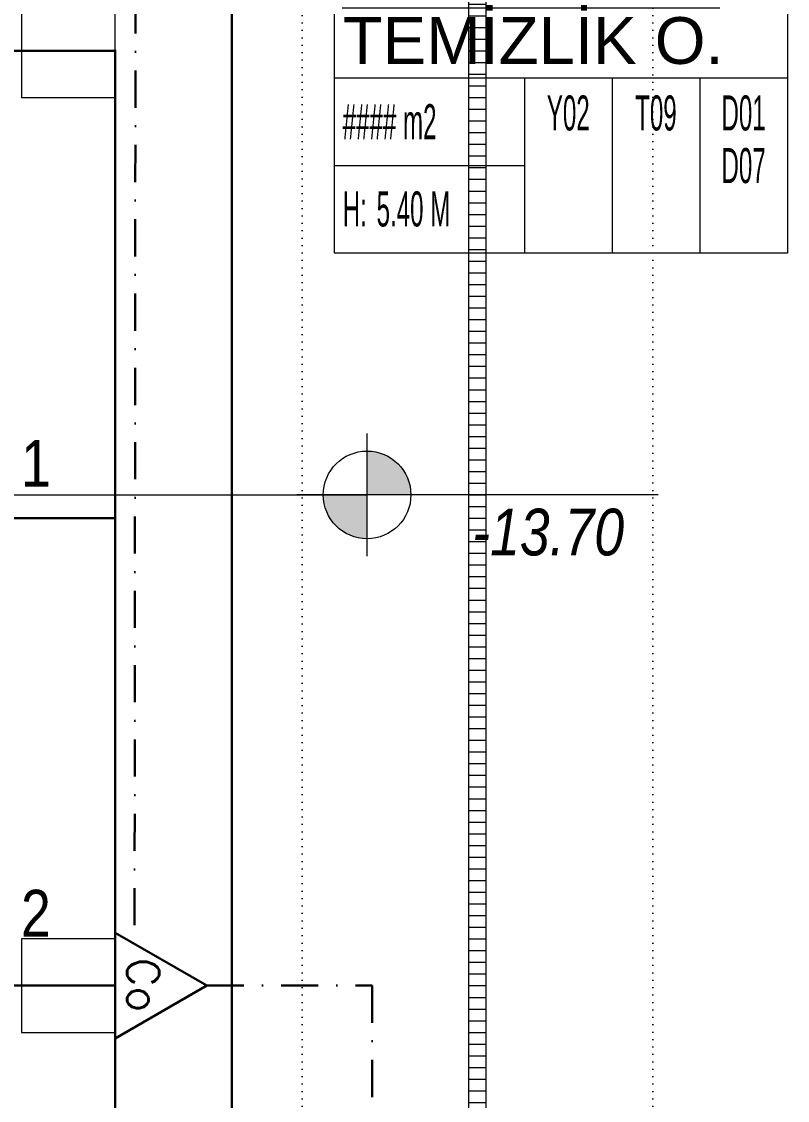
# Model space of a CAD drawing. Header units: metres. Extents: x -19121 to 152404, y -12107 to 29421.
# Drawn here: x 1560 to 2215, y 1542 to 2465 of the extents above; entities that cross this region are included whole.
import ezdxf
from ezdxf.enums import TextEntityAlignment as Align

# ---------------------------------------------------------------- set-up
doc = ezdxf.new("R2010")
doc.units = ezdxf.units.M
doc.header["$LTSCALE"] = 50
doc.header["$MEASUREMENT"] = 0
for name, pattern in [('DASHDOT', [25.4, 12.7, -6.35, 0, -6.35]), ('DOT2', [0.125, 0, -0.125]), ('HIDDEN', [0.375, 0.25, -0.125])]:
    doc.linetypes.add(name, pattern=pattern)
doc.layers.get('0').update_dxf_attribs({"color": 9, "lineweight": 9})
for name, color, linetype, lineweight in [('01', 9, 'Continuous', 9), ('06D', 9, 'Continuous', 9), ('21', 9, 'Continuous', 9), ('21_mahal200', 9, 'Continuous', 9), ('E-KABLO', 7, 'Continuous', 30), ('E-KARBONMONOKSİT DEDEKTÖRÜ', 7, 'Continuous', 30)]:
    doc.layers.add(name, color=color, linetype=linetype, lineweight=lineweight)
doc.styles.add('Arial', font='arial.ttf', dxfattribs={"height": 2.5})
doc.styles.add('E-YAZI', font='txttw.shx', dxfattribs={"height": 200})
doc.styles.add('MuuM_TEXT-ITALIC', font='ARIALNI.TTF')
doc.styles.add('MuuM_TEXT-STANDART', font='ARIALN.TTF')
doc.dimstyles.new('MuuM_DIM200', dxfattribs={"dimscale": 20, "dimtxt": 2, "dimasz": 1, "dimexe": 1, "dimexo": 1, "dimgap": 1, "dimtad": 1, "dimdec": 1, "dimrnd": 0.5, "dimdsep": 46, "dimtxsty": 'MuuM_TEXT-STANDART', "dimblk": 'ARCHTICK', "dimcen": 0, "dimdle": 0.15, "dimclrd": 256, "dimclre": 256, "dimclrt": 256, "dimadec": 0, "dimazin": 0, "dimtfac": 5, "dimtdec": 1, "dimtix": 1, "dimtmove": 2, "dimatfit": 3, "dimldrblk": 'DOT', "dimfxl": 3, "dimfxlon": 1, "dimtolj": 1, "dimlwd": -1, "dimlwe": -1, "dimarcsym": 0})

# ---------------------------------------------------------------- blocks, each defined once
blk = doc.blocks.new('100_KARBONMONOKSİT DEDEKTÖRÜ 085')
at = {"layer": 'E-KARBONMONOKSİT DEDEKTÖRÜ', "color": 4}
blk.add_lwpolyline([(2.264, 0), (0, 3.922), (-2.264, 0)], close=True, dxfattribs=at)
at = {"layer": 'E-KARBONMONOKSİT DEDEKTÖRÜ', "color": 3, "style": 'E-YAZI'}
blk.add_text('Co', height=1.36, dxfattribs=at).set_placement((-0.022, 1.201), align=Align.MIDDLE)
blk = doc.blocks.new('p-kolon_80x80')
blk.add_lwpolyline([(-40, -40), (40, -40), (40, 40), (-40, 40)], close=True)
blk = doc.blocks.new('2.bod.sitatik')
at = {"layer": '01'}
for p in [(1600, -6190), (1600, -6990)]:
    blk.add_blockref('p-kolon_80x80', p, dxfattribs=at)
blk = doc.blocks.new('p-işyeri')
at = {"color": 0, "const_width": 2}
blk.add_lwpolyline([(200, 0), (200, 700), (-200, 700), (-200, 0)], close=True, dxfattribs=at)
blk = doc.blocks.new('p-ızgara')
at = {"layer": '06D'}
h = blk.add_hatch(dxfattribs=at)
h.set_pattern_fill('_USER', color=252, scale=10, angle=180, style=0, pattern_type=0)
h.set_pattern_definition([(180, (-7e-12, -8630), (-1e-15, -10), [])])
h.paths.add_polyline_path([(1942.5, -4975), (1942.5, -8278.51), (1957.5, -8278.51), (1957.5, -4975)])
blk.add_lwpolyline([(1942.5, -4975), (1942.5, -8278.51), (1957.5, -8278.51), (1957.5, -4975)], close=True, dxfattribs=at)
blk = doc.blocks.new('0_elevationtarget-p-bk')
h = blk.add_hatch(color=250)
h.paths.add_polyline_path([(1.875, 0, 0.414214), (0, 1.875), (0, 0)])
h.paths.add_polyline_path([(0, 0), (-1.875, 0, 0.414214), (0, -1.875)])
blk.add_line((0, -2.625), (0, 2.625))
blk.add_lwpolyline([(12.453, 0), (-3, 0)])
blk.add_circle((0, 0), 1.875)
at = {"style": 'Arial'}
blk.add_attdef('BITMISKOT', text='', height=2, dxfattribs=at).set_placement((4.5, 0), align=Align.BOTTOM_LEFT)
at = {"style": 'MuuM_TEXT-ITALIC'}
blk.add_attdef('FINISHINGFLOORLEVEL', text='', height=2, dxfattribs=at).set_placement((4.5, -0.592), align=Align.TOP_LEFT)
blk = doc.blocks.new('_ArchTick')
at = {"color": 0, "linetype": 'ByBlock', "const_width": 0.15}
blk.add_lwpolyline([(-0.5, -0.5), (0.5, 0.5)], dxfattribs=at)
blk = doc.blocks.new('_Dot')
at = {"color": 0, "linetype": 'ByBlock', "lineweight": -2}
blk.add_line((-0.5, 0), (-1, 0), dxfattribs=at)
at = {"color": 0, "linetype": 'ByBlock', "const_width": 0.5}
blk.add_lwpolyline([(-0.25, 0, 1), (0.25, 0, 1)], format="xyb", close=True, dxfattribs=at)
blk = doc.blocks.new('0_roomno2')
blk.add_lwpolyline([(19.375, -10.5), (0, -10.5), (0, 0), (19.375, 0)], close=True)
for points in [[(0, -3), (19.375, -3)], [(8.125, -3), (8.125, -10.5)], [(11.875, -3), (11.875, -10.5)], [(15.625, -3), (15.625, -10.5)], [(0, -6.75), (8.125, -6.75)]]:
    blk.add_lwpolyline(points)
at = {"style": 'MuuM_TEXT-STANDART', "width": 0.6}
blk.add_text('H:', height=1.5, dxfattribs=at).set_placement((0.35, -8.608), align=Align.MIDDLE_LEFT)
at = {"style": 'Arial'}
blk.add_attdef('ODANO', (0, 1.17), '', height=2, dxfattribs=at)
blk.add_attdef('MEKANADI', text='', height=2, dxfattribs=at).set_placement((0.35, -3), align=Align.BOTTOM_LEFT)
at = {"style": 'MuuM_TEXT-STANDART', "width": 0.6}
for tag, p in [('M2', (0.35, -4.875)), ('TEMIZTAVANYUKSEKLIGI', (1.8, -8.608))]:
    blk.add_attdef(tag, text='', height=1.5, dxfattribs=at).set_placement(p, align=Align.MIDDLE_LEFT)
for tag, p in [('YER01', (10, -4.5)), ('TAVAN01', (13.75, -4.5)), ('DUVAR01', (17.5, -4.5)), ('YER02', (10, -6.75)), ('TAVAN02', (13.75, -6.75)), ('DUVAR02', (17.5, -6.75)), ('YER03', (10, -9)), ('TAVAN03', (13.75, -9)), ('DUVAR03', (17.5, -9))]:
    blk.add_attdef(tag, text='', height=1.5, dxfattribs=at).set_placement(p, align=Align.MIDDLE_CENTER)
blk = doc.blocks.new('2.bod.Mimari')
at = {"layer": '06D', "linetype": 'DOT2'}
for points in [[(1800, -4350), (1800, -7755), (1800, -8105)], [(2100, -4350), (2100, -7755), (2100, -8105)]]:
    blk.add_lwpolyline(points, dxfattribs=at)
at = {"layer": '06D'}
blk.add_blockref('p-ızgara', (0, 0), dxfattribs=at)
at = {"layer": '06D', "color": 89, "linetype": 'HIDDEN', "true_color": 0x2e4d23, "rotation": 90}
for p in [(1640, -6390), (1640, -6790), (1640, -7190)]:
    blk.add_blockref('p-işyeri', p, dxfattribs=at)
at = {"layer": '21'}
ref = blk.add_blockref('0_elevationtarget-p-bk', (1855.61, -6570), dxfattribs=dict(at, xscale=20, yscale=20, zscale=20))
ref.add_attrib('FINISHINGFLOORLEVEL', '-13.70', dxfattribs={"layer": '0', "height": 40, "style": 'MuuM_TEXT-ITALIC'}).set_placement((1945.61, -6581.84), align=Align.TOP_LEFT)
at = {"layer": '21_mahal200'}
ref = blk.add_blockref('0_roomno2', (1827.78, -6153.2), dxfattribs=dict(at, xscale=20, yscale=20, zscale=20))
ref.add_attrib('ODANO', 'B2-61', (1827.78, -6129.8), dxfattribs={"layer": '0', "height": 40, "style": 'Arial'})
ref.add_attrib('MEKANADI', 'TEMİZLİK O.', dxfattribs={"layer": '0', "height": 40, "style": 'Arial'}).set_placement((1834.78, -6213.2), align=Align.BOTTOM_LEFT)
ref.add_attrib('M2', '#### m2', dxfattribs={"layer": '0', "height": 30, "style": 'MuuM_TEXT-STANDART', "width": 0.6}).set_placement((1834.78, -6250.7), align=Align.MIDDLE_LEFT)
ref.add_attrib('TEMIZTAVANYUKSEKLIGI', '5.40 M', dxfattribs={"layer": '0', "height": 30, "style": 'MuuM_TEXT-STANDART', "width": 0.6}).set_placement((1863.78, -6325.36), align=Align.MIDDLE_LEFT)
ref.add_attrib('YER01', 'Y02', dxfattribs={"layer": '0', "height": 30, "style": 'MuuM_TEXT-STANDART', "width": 0.6}).set_placement((2027.78, -6243.2), align=Align.MIDDLE_CENTER)
ref.add_attrib('TAVAN01', 'T09', dxfattribs={"layer": '0', "height": 30, "style": 'MuuM_TEXT-STANDART', "width": 0.6}).set_placement((2102.78, -6243.2), align=Align.MIDDLE_CENTER)
ref.add_attrib('DUVAR01', 'D01', dxfattribs={"layer": '0', "height": 30, "style": 'MuuM_TEXT-STANDART', "width": 0.6}).set_placement((2177.78, -6243.2), align=Align.MIDDLE_CENTER)
ref.add_attrib('DUVAR02', 'D07', dxfattribs={"layer": '0', "height": 30, "style": 'MuuM_TEXT-STANDART', "width": 0.6}).set_placement((2177.78, -6288.2), align=Align.MIDDLE_CENTER)
at = {"layer": '21', "style": 'MuuM_TEXT-STANDART'}
for s, p in [('1', (1585, -6575)), ('2', (1585, -6960))]:
    blk.add_text(s, height=40, dxfattribs=at).set_placement(p, align=Align.BOTTOM_RIGHT)
at = {"layer": '21_mahal200'}
blk.add_leader([(1509.62, -6570), (1855.61, -6570)], dimstyle='MuuM_DIM200', override={"dimasz": 1, "dimfxl": 10}, dxfattribs=at)

msp = doc.modelspace()

# ---------------------------------------------------------------- linework, layer by layer
at = {"layer": 'E-KABLO', "color": 3, "linetype": 'DASHDOT', "ltscale": 0.05}
for p, q in [((1658.46, 3440.63), (1656.66, 1675.67)), ((1718.44, 1640), (1860, 1640)), ((1860, 1640), (1860, 119.22))]:
    msp.add_line(p, q, dxfattribs=at)
at = {"layer": 'E-KABLO', "color": 5, "linetype": 'Continuous', "ltscale": 0.05}
msp.add_line((1740, 3240), (1740, 839.92), dxfattribs=at)

# ---------------------------------------------------------------- block references
for name in ['2.bod.sitatik', '2.bod.Mimari']:
    msp.add_blockref(name, (0, 8630))
at = {"layer": 'E-KARBONMONOKSİT DEDEKTÖRÜ', "color": 4, "xscale": 20, "yscale": 20, "zscale": 20, "rotation": 269.9999999840123}
msp.add_blockref('100_KARBONMONOKSİT DEDEKTÖRÜ 085', (1640, 1640), dxfattribs=at)

doc.saveas('drawing.dxf')
